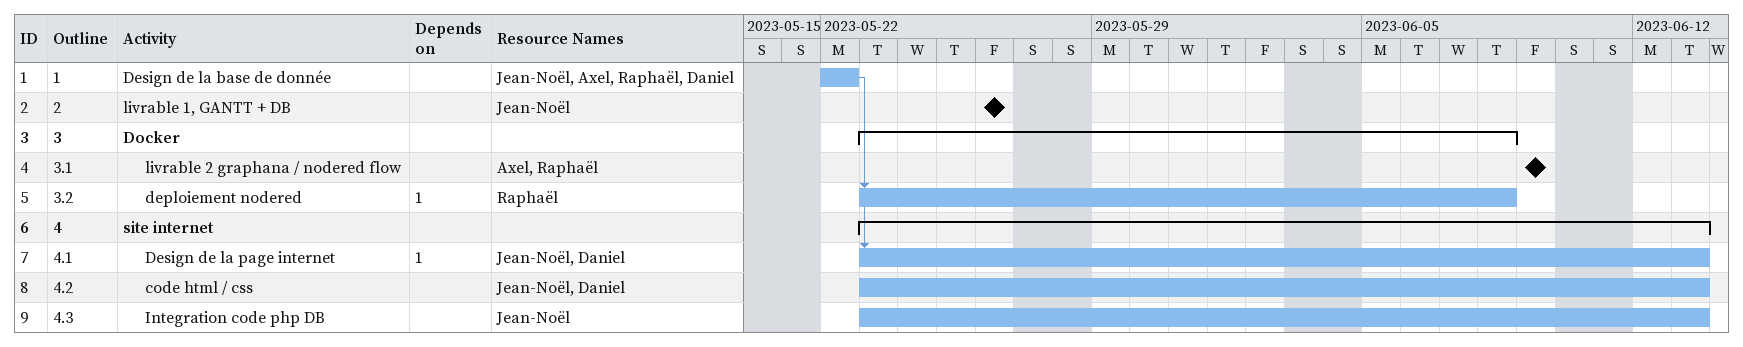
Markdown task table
| ID | WBS | Task | Start | Finish | Predecessors | Resources |
|---|---|---|---|---|---|---|
| 1 | 1 | Design de la base de donnée | 2023-05-22 | 2023-05-22 |  | Jean-Noël, Axel, Raphaël, Daniel |
| 2 | 2 | livrable 1, GANTT + DB (milestone) | 2023-05-26 | 2023-05-26 |  | Jean-Noël |
| 3 | 3 | **Docker** | 2023-05-23 | 2023-06-08 |  |  |
| 4 | 3.1 | livrable 2 graphana / nodered flow (milestone) | 2023-06-09 | 2023-06-09 |  | Axel, Raphaël |
| 5 | 3.2 | deploiement nodered | 2023-05-23 | 2023-06-08 | 1 | Raphaël |
| 6 | 4 | **site internet** | 2023-05-23 | 2023-06-13 |  |  |
| 7 | 4.1 | Design de la page internet | 2023-05-23 | 2023-06-13 | 1 | Jean-Noël, Daniel |
| 8 | 4.2 | code html / css | 2023-05-23 | 2023-06-13 |  | Jean-Noël, Daniel |
| 9 | 4.3 | Integration code php DB | 2023-05-23 | 2023-06-13 |  | Jean-Noël |
